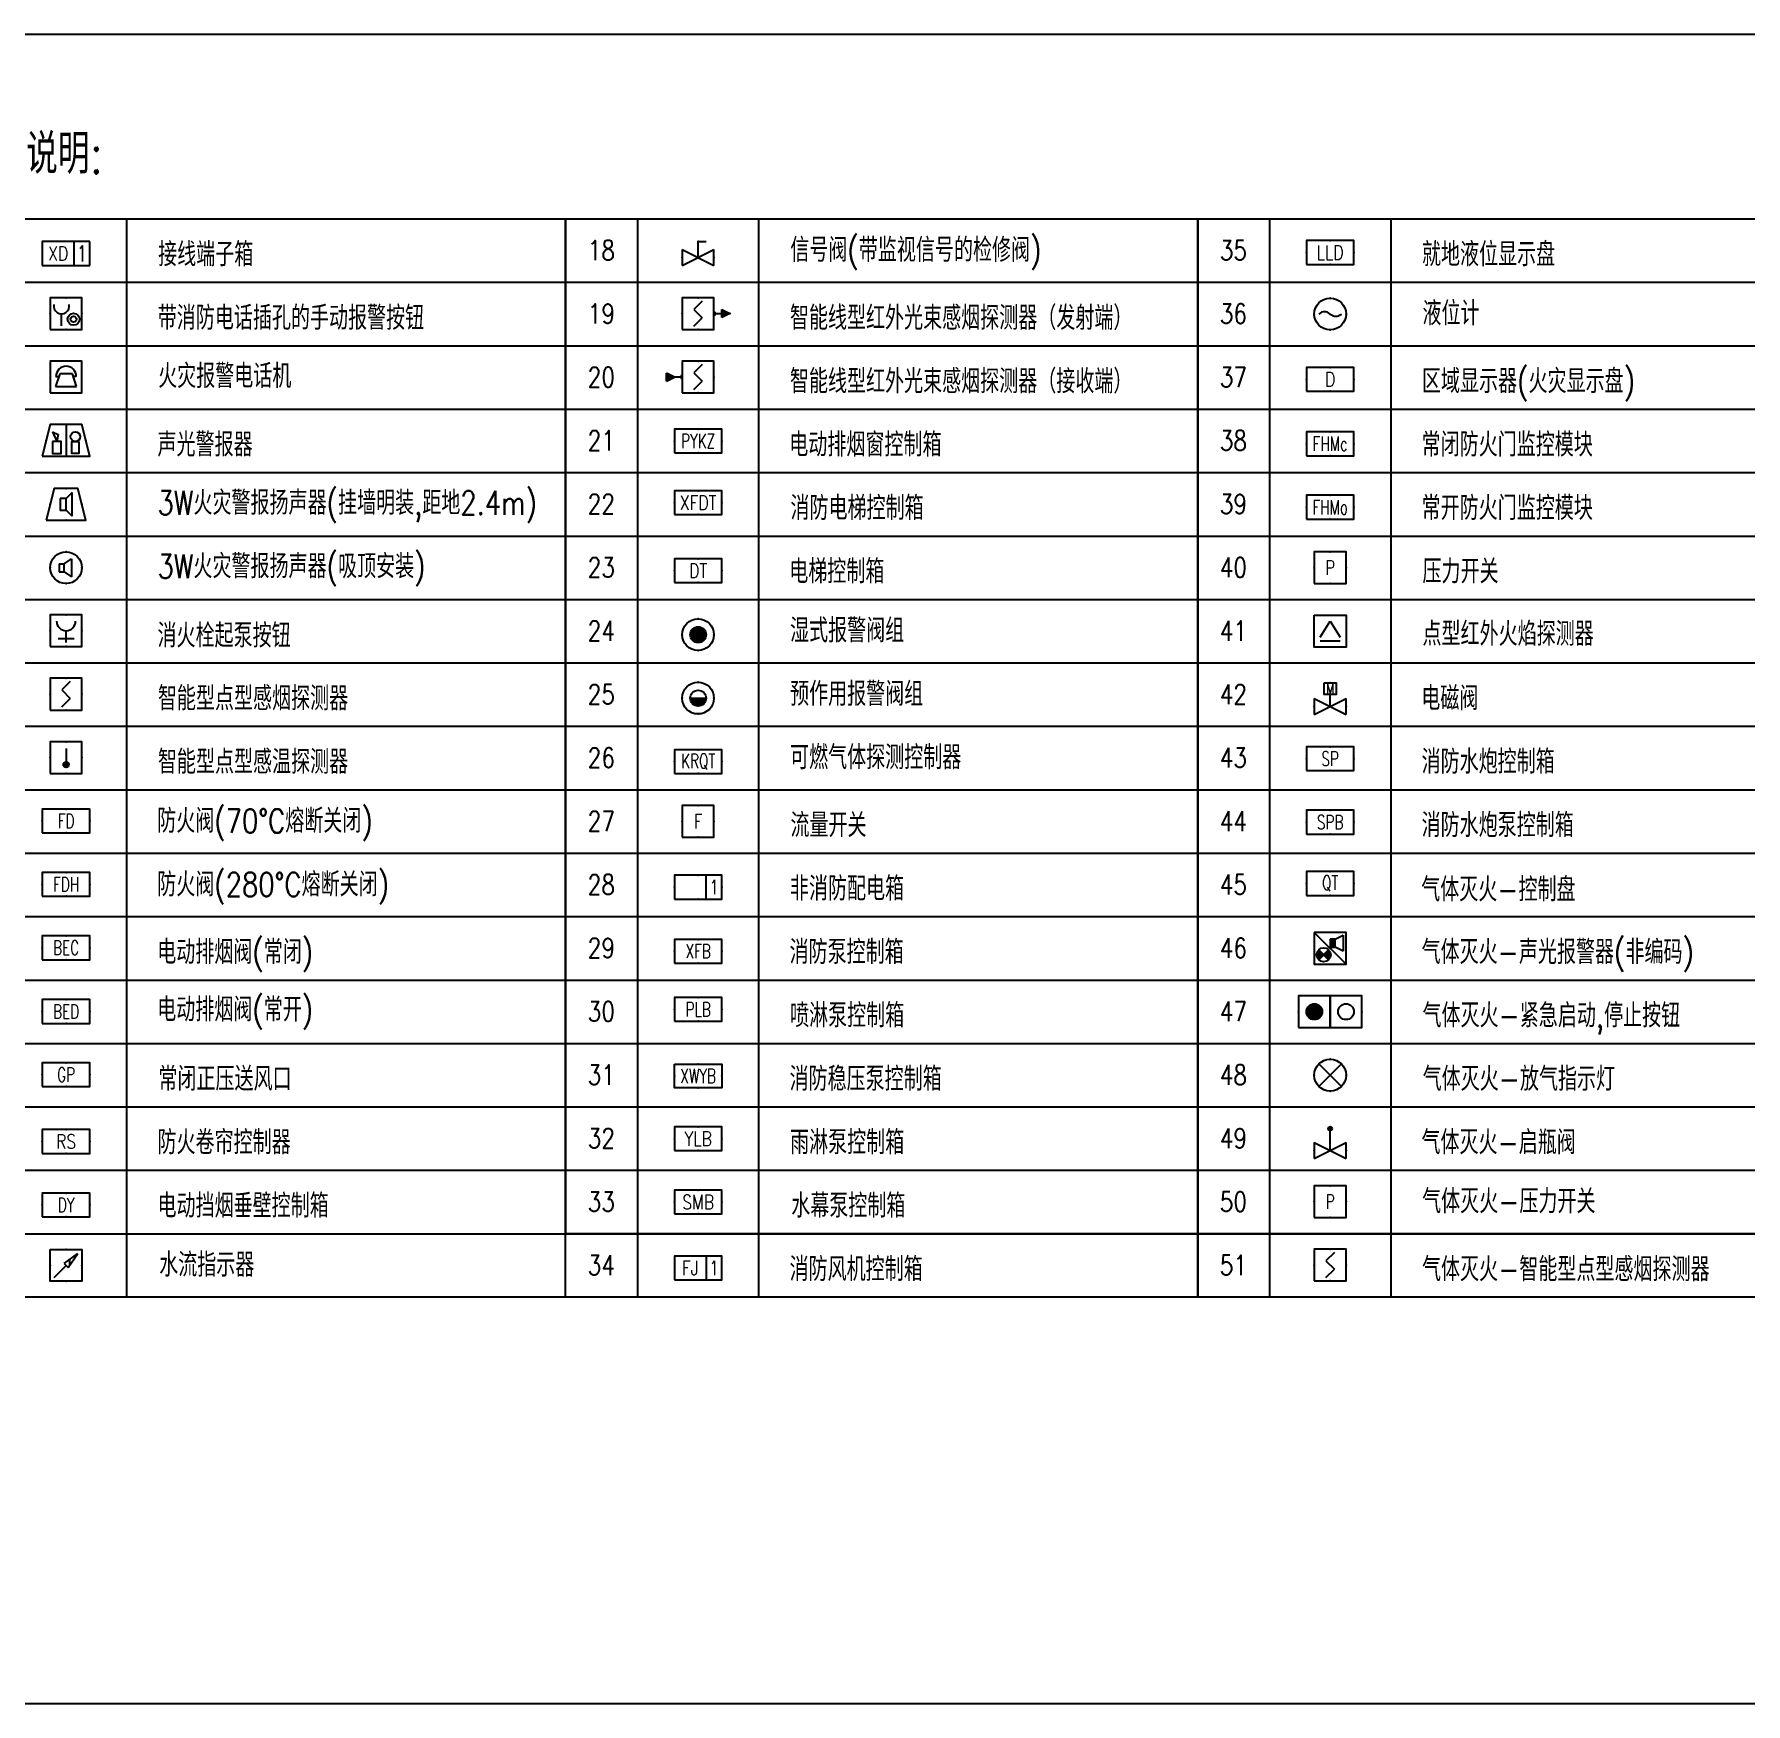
# Model space of a CAD drawing. Header units: millimetres. Extents: x -2817 to 60799, y 5022 to 43285.
# Drawn here: x 18412 to 39999, y 5022 to 26080 of the extents above; entities that cross this region are included whole.
import ezdxf
from ezdxf.enums import TextEntityAlignment as Align

# ---------------------------------------------------------------- set-up
doc = ezdxf.new("R2010")
doc.units = ezdxf.units.MM
doc.header["$LTSCALE"] = 1000
for name, color, linetype in [('E-EQUIP', 4, 'Continuous'), ('E-SYST', 7, 'Continuous'), ('FA-防火分区', 3, 'Continuous')]:
    doc.layers.add(name, color=color, linetype=linetype)
doc.styles.add('_TEL_DIM', font='arial.ttf', dxfattribs={"width": 0.8, "height": 3.5})
doc.styles.add('E-TEXT', font='romans.shx', dxfattribs={"width": 0.8, "bigfont": 'hztxt.shx'})

# ---------------------------------------------------------------- blocks, each defined once
blk = doc.blocks.new('FA-02-带消防电话插孔的手动报警按钮')
at = {"color": 6}
blk.add_line((-0.58, 0.47), (-0.58, 1.97), dxfattribs=at)
blk.add_lwpolyline([(-2, 0), (2, 0), (2, 4), (-2, 4)], close=True)
for radius in [0.748, 0.374]:
    blk.add_circle((0.94, 1.29), radius, dxfattribs=at)
blk.add_arc((-0.58, 2.94), 0.974, 166.735, 13.265, dxfattribs=at)
for p in [(0, 4), (-2, 2), (0, 0), (2, 2)]:
    blk.add_point(p)
blk = doc.blocks.new('FA-03-火灾报警电话机')
at = {"color": 6}
for p, q in [((-0.8, 2.4), (-1.32, 0.8)), ((0.8, 2.4), (-0.8, 2.4)), ((1.32, 0.8), (0.8, 2.4)), ((-1.32, 0.8), (1.32, 0.8)), ((-1.28, 2.08), (-0.904, 2.08)), ((1.28, 2.08), (0.904, 2.08))]:
    blk.add_line(p, q, dxfattribs=at)
blk.add_lwpolyline([(-2, 0), (2, 0), (2, 4), (-2, 4)], close=True)
blk.add_arc((0, 2.08), 1.28, 0, 180, dxfattribs=at)
at = {"layer": 'Defpoints'}
for p in [(0, 4), (-2, 2), (0, 0), (2, 2)]:
    blk.add_point(p, dxfattribs=at)
blk = doc.blocks.new('FA-04-声光警报器')
at = {"color": 6}
for p, q in [((-1.73, 3.08), (-0.99, 2.74)), ((-1.73, 3.08), (-1.17, 1.88)), ((-0.99, 2.74), (-1.17, 1.88)), ((0, 4), (0, 0))]:
    blk.add_line(p, q, dxfattribs=at)
blk.add_lwpolyline([(-3, 0), (3, 0), (2, 4), (-2, 4)], close=True)
for points in [[(-1.71, 1.88), (-1.71, 0.36), (-0.63, 0.36), (-0.63, 1.88)], [(1.61, 1.88), (1.61, 0.36), (0.73, 0.36), (0.73, 1.88)]]:
    blk.add_lwpolyline(points, close=True, dxfattribs=at)
blk.add_circle((1.17, 2.48), 0.6, dxfattribs=at)
for p in [(0, 4), (-2.5, 2), (0, 0), (2.5, 2)]:
    blk.add_point(p)
blk = doc.blocks.new('FA-07-消火栓起泵按钮')
at = {"color": 6}
for p, q in [((-1, 1.01), (1, 1.01)), ((0, 0.51), (0, 2.01))]:
    blk.add_line(p, q, dxfattribs=at)
blk.add_lwpolyline([(-2, 0), (2, 0), (2, 4), (-2, 4)], close=True)
blk.add_arc((0, 3.2), 1.2, 180, 0, dxfattribs=at)
for p in [(0, 4), (-2, 2), (0, 0), (2, 2)]:
    blk.add_point(p)
blk = doc.blocks.new('FA-06-3W火灾警报扬声器(吸顶安装)')
at = {"color": 6}
for p, q in [((-0.86, 0.49), (-0.26, 0.49)), ((-0.86, 0.49), (-0.86, -0.5)), ((-0.26, 0.49), (0.67, 1.14)), ((-0.26, -0.5), (-0.26, 0.49)), ((0.67, 1.14), (0.67, -1.13)), ((-0.86, -0.5), (-0.26, -0.5)), ((-0.26, -0.5), (0.67, -1.15))]:
    blk.add_line(p, q, dxfattribs=at)
blk.add_circle((0, 0), 2)
for p in [(-2, 0.01), (0, 2), (0, -2), (2, -0.01)]:
    blk.add_point(p)
at = {"color": 6, "style": '_TEL_DIM', "flags": 1}
for tag in ['A', 'REMARK']:
    blk.add_attdef(tag, text='', height=0.0000888, dxfattribs=at).set_placement((0, 0), align=Align.MIDDLE_CENTER)
blk = doc.blocks.new('FA-05-3W火灾警报扬声器(挂墙明装距地2.4m)')
at = {"color": 6}
for p, q in [((0.75, 3.5), (0, 2.75)), ((0.75, 0.5), (0.75, 3.5)), ((0.75, 0.5), (0, 1.25))]:
    blk.add_line(p, q, dxfattribs=at)
blk.add_lwpolyline([(-2.5, 0), (2.5, 0), (1.5, 4), (-1.5, 4)], close=True)
blk.add_lwpolyline([(-0.75, 2.75), (-0.75, 1.25), (0, 1.25), (0, 2.75)], close=True, dxfattribs=at)
for p in [(0, 4), (-2, 2), (0, 0), (2, 2)]:
    blk.add_point(p)
blk = doc.blocks.new('FA-08-智能型点型感烟探测器')
at = {"color": 6}
for p, q in [((0.53, 1.59), (-0.53, 0.53)), ((-0.53, 0.53), (0.53, -0.53)), ((-0.53, -1.59), (0.53, -0.53))]:
    blk.add_line(p, q, dxfattribs=at)
blk.add_lwpolyline([(-2, -2), (2, -2), (2, 2), (-2, 2)], close=True)
for p in [(-2, 0), (0, 2), (2, 0), (0, -2)]:
    blk.add_point(p)
blk = doc.blocks.new('FA-09-智能型点型感温探测器')
h = blk.add_hatch()
h.set_pattern_fill('ANSI31', color=6, style=0)
h.set_pattern_definition([(45, (-3814.5282, -2207.00641), (-0.0883883476, 0.0883883476), [])])
h.paths.add_polyline_path([(0.34, -0.89, 1), (-0.34, -0.89, 1)])
at = {"color": 6}
blk.add_line((0, 1.16), (0, -0.55), dxfattribs=at)
blk.add_lwpolyline([(-2, -2), (2, -2), (2, 2), (-2, 2)], close=True)
blk.add_circle((0, -0.89), 0.343, dxfattribs=at)
for p in [(0, 2), (-2, 0), (0, -2), (2, 0)]:
    blk.add_point(p)
blk = doc.blocks.new('FA-11-防火阀(280°C熔断关闭)')
blk.add_lwpolyline([(-3, -1.5), (3, -1.5), (3, 1.5), (-3, 1.5)], close=True)
for p in [(0, 1.5), (3, 0), (-3, 0), (0, -1.5)]:
    blk.add_point(p)
at = {"color": 6, "insert": (0, 0), "char_height": 1.8, "width": 6, "attachment_point": 5, "line_spacing_factor": 0.6, "style": 'E-TEXT'}
blk.add_mtext('{\\W0.7;FDH}', dxfattribs=at)
blk = doc.blocks.new('FA-12-电动排烟阀(常闭)')
blk.add_lwpolyline([(-3, -1.5), (3, -1.5), (3, 1.5), (-3, 1.5)], close=True)
for p in [(0, 1.5), (3, 0), (-3, 0), (0, -1.5)]:
    blk.add_point(p)
at = {"color": 6, "insert": (0, 0), "char_height": 1.8, "width": 6, "attachment_point": 5, "line_spacing_factor": 0.6, "style": 'E-TEXT'}
blk.add_mtext('{\\W0.7;BEC}', dxfattribs=at)
blk = doc.blocks.new('FA-13-电动排烟阀(常开)')
blk.add_lwpolyline([(-3, -1.5), (3, -1.5), (3, 1.5), (-3, 1.5)], close=True)
for p in [(0, 1.5), (-3, 0), (0, -1.5), (3, 0)]:
    blk.add_point(p)
at = {"color": 6, "insert": (0, 0), "char_height": 1.8, "width": 6, "attachment_point": 5, "style": 'E-TEXT'}
blk.add_mtext('\\W0.7000;BED', dxfattribs=at)
blk = doc.blocks.new('FA-14-常闭正压送风口')
blk.add_lwpolyline([(-3, -1.5), (3, -1.5), (3, 1.5), (-3, 1.5)], close=True)
for p in [(-3, 0), (0, 1.5), (3, 0), (0, -1.5)]:
    blk.add_point(p)
at = {"color": 6, "insert": (0, 0), "char_height": 1.8, "width": 6, "attachment_point": 5, "line_spacing_factor": 0.6, "style": 'E-TEXT'}
blk.add_mtext('{\\W0.7;GP}', dxfattribs=at)
blk = doc.blocks.new('FA-15-防火卷帘控制箱')
blk.add_lwpolyline([(-3, 0), (3, 0), (3, 3), (-3, 3)], close=True)
for p in [(0, 3), (-3, 1.5), (0, 0), (3, 1.5)]:
    blk.add_point(p)
at = {"color": 6, "insert": (0, 1.5), "char_height": 1.8, "width": 6, "attachment_point": 5, "line_spacing_factor": 0.6, "style": 'E-TEXT'}
blk.add_mtext('RS', dxfattribs=at)
blk = doc.blocks.new('FA-17-水流指示器')
h = blk.add_hatch()
h.set_pattern_fill('ANGLE', color=6)
h.set_pattern_definition([(0, (0, 0), (0, 6.985), [5.08, -1.905]), (90, (0, 0), (-6.985, 4e-16), [5.08, -1.905])])
h.paths.add_polyline_path([(1.5, 1.5), (-0.26, 0.26), (0.26, -0.26)])
at = {"color": 6}
for p, q in [((-0.26, 0.26), (1.5, 1.5)), ((-0.26, 0.26), (0.26, -0.26)), ((0.26, -0.26), (1.5, 1.5)), ((-1.5, -1.5), (0, 0))]:
    blk.add_line(p, q, dxfattribs=at)
blk.add_lwpolyline([(-2, 2), (2, 2), (2, -2), (-2, -2)], close=True)
for p in [(-2, 0), (0, 2), (2, 0), (0, -2)]:
    blk.add_point(p)
blk = doc.blocks.new('FA-18-信号阀')
for p, q in [((-2, -1), (2, 1)), ((-2, 1), (2, -1)), ((-2, 1), (-2, -1)), ((0, 0), (0, 2)), ((0, 2), (1, 2)), ((2, -1), (2, 1))]:
    blk.add_line(p, q)
for p in [(0, 2), (-2, 0), (2, 0)]:
    blk.add_point(p)
blk = doc.blocks.new('FA-21-电动排烟窗控制箱')
blk.add_lwpolyline([(-3, 0), (3, 0), (3, 3), (-3, 3)], close=True)
for p in [(0, 3), (-3, 1.5), (0, 0), (3, 1.5)]:
    blk.add_point(p)
at = {"color": 6, "insert": (0, 1.5), "char_height": 1.8, "width": 6, "attachment_point": 5, "style": 'E-TEXT'}
blk.add_mtext('\\W0.7000;PYKZ', dxfattribs=at)
blk = doc.blocks.new('FA-22-消防电梯控制箱')
blk.add_lwpolyline([(-3, 0), (3, 0), (3, 3), (-3, 3)], close=True)
for p in [(0, 3), (-3, 1.5), (3, 1.5), (0, 0)]:
    blk.add_point(p)
at = {"color": 6, "insert": (0, 1.5), "char_height": 1.8, "width": 6, "attachment_point": 5, "line_spacing_factor": 0.6, "style": 'E-TEXT'}
blk.add_mtext('XFDT', dxfattribs=at)
blk = doc.blocks.new('FA-23-电梯控制箱')
blk.add_lwpolyline([(-3, 0), (3, 0), (3, 3), (-3, 3)], close=True)
for p in [(0, 3), (-3, 1.5), (0, 0), (3, 1.5)]:
    blk.add_point(p)
at = {"color": 6, "insert": (0, 1.5), "char_height": 1.8, "width": 6, "attachment_point": 5, "line_spacing_factor": 0.6, "style": 'E-TEXT'}
blk.add_mtext('DT', dxfattribs=at)
blk = doc.blocks.new('FA-26-可燃气体探测控制器')
blk.add_lwpolyline([(-3, 0), (3, 0), (3, 3), (-3, 3)], close=True)
for p in [(0, 3), (-3, 1.5), (3, 1.5), (0, 0)]:
    blk.add_point(p)
at = {"color": 6, "insert": (0, 1.5), "char_height": 1.8, "width": 6, "attachment_point": 5, "line_spacing_factor": 0.6, "style": 'E-TEXT'}
blk.add_mtext('{\\W0.7;KRQT}', dxfattribs=at)
blk = doc.blocks.new('FA-27-流量开关')
blk.add_lwpolyline([(-2, 0), (2, 0), (2, 4), (-2, 4)], close=True)
for p in [(0, 4), (-2, 2), (0, 0), (2, 2)]:
    blk.add_point(p)
at = {"color": 6, "insert": (0, 2), "char_height": 1.8, "width": 4, "attachment_point": 5, "style": 'E-TEXT'}
blk.add_mtext('{\\W0.75;F}', dxfattribs=at)
blk = doc.blocks.new('FA-37-区域显示器')
blk.add_lwpolyline([(-3, 0), (3, 0), (3, 3), (-3, 3)], close=True)
for p in [(0, 3), (-3, 1.5), (0, 0), (3, 1.5)]:
    blk.add_point(p)
at = {"color": 6, "insert": (0, 1.5), "char_height": 1.8, "width": 6, "attachment_point": 5, "line_spacing_factor": 0.6, "style": 'E-TEXT'}
blk.add_mtext('D', dxfattribs=at)
blk = doc.blocks.new('FA-35-就地液位显示盘')
blk.add_lwpolyline([(-3, 0), (3, 0), (3, 3), (-3, 3)], close=True)
for p in [(0, 3), (-3, 1.5), (3, 1.5), (0, 0)]:
    blk.add_point(p)
at = {"color": 6, "insert": (0, 1.5), "char_height": 1.8, "width": 6, "attachment_point": 5, "line_spacing_factor": 0.6, "style": 'E-TEXT'}
blk.add_mtext('LLD', dxfattribs=at)
blk = doc.blocks.new('FA-36-液位计')
blk.add_circle((0, 0), 2)
at = {"color": 6}
for centre, start, end in [((-0.71, -0.71), 45, 135), ((0.71, 0.71), 225, 315)]:
    blk.add_arc(centre, 1, start, end, dxfattribs=at)
for p in [(0, 2), (-2, 0), (0, -2), (2, 0)]:
    blk.add_point(p)
blk = doc.blocks.new('FA-29-消防泵控制箱')
blk.add_lwpolyline([(-3, 0), (3, 0), (3, 3), (-3, 3)], close=True)
for p in [(0, 3), (-3, 1.5), (0, 0), (3, 1.5)]:
    blk.add_point(p)
at = {"color": 6, "insert": (0, 1.51), "char_height": 1.8, "width": 6, "attachment_point": 5, "style": 'E-TEXT'}
blk.add_mtext('{\\W0.7;XFB}', dxfattribs=at)
blk = doc.blocks.new('FA-30-喷淋泵控制箱')
blk.add_lwpolyline([(-3, 0), (3, 0), (3, 3), (-3, 3)], close=True)
for p in [(0, 3), (-3, 1.5), (0, 0), (3, 1.5)]:
    blk.add_point(p)
at = {"color": 6, "insert": (0, 1.5), "char_height": 1.8, "width": 6, "attachment_point": 5, "style": 'E-TEXT'}
blk.add_mtext('\\W0.7000;PLB', dxfattribs=at)
blk = doc.blocks.new('FA-31-消防稳压泵控制箱')
blk.add_lwpolyline([(-3, 3), (3, 3), (3, 0), (-3, 0)], close=True)
for p in [(0, 3), (-3, 1.5), (0, 0), (3, 1.5)]:
    blk.add_point(p)
at = {"color": 6, "insert": (0, 1.5), "char_height": 1.8, "width": 6, "attachment_point": 5, "style": 'E-TEXT'}
blk.add_mtext('\\W0.7000;XWYB', dxfattribs=at)
blk = doc.blocks.new('FA-19-智能线型红外光束感烟探测器（发射端）')
blk.add_hatch(color=256).paths.add_polyline_path([(3, 2.5), (4, 2), (3, 1.5)])
at = {"color": 6}
for p, q in [((0.53, 3.59), (-0.53, 2.53)), ((-0.53, 2.53), (0.53, 1.47)), ((-0.53, 0.41), (0.53, 1.47))]:
    blk.add_line(p, q, dxfattribs=at)
for p, q in [((3, 1.5), (3, 2.5)), ((3, 2.5), (4, 2)), ((2.2, 2), (3, 2)), ((4, 2), (3, 1.5))]:
    blk.add_line(p, q)
blk.add_lwpolyline([(-2, 0), (2, 0), (2, 4), (-2, 4)], close=True)
blk.add_arc((2, 2), 0.2, 270, 90)
for p in [(0, 4), (-2, 2), (0, 0), (4, 2)]:
    blk.add_point(p)
blk = doc.blocks.new('FA-20-智能线型红外光束感烟探测器（接收端）')
blk.add_hatch(color=256).paths.add_polyline_path([(-4, 1.5), (-3, 2), (-4, 2.5)])
for p, q in [((-4, 1.5), (-4, 2.5)), ((-3, 2), (-4, 2.5)), ((-4, 1.5), (-3, 2)), ((-2.2, 2), (-3, 2))]:
    blk.add_line(p, q)
at = {"color": 6}
for p, q in [((0.53, 3.59), (-0.53, 2.53)), ((-0.53, 2.53), (0.53, 1.47)), ((-0.53, 0.41), (0.53, 1.47))]:
    blk.add_line(p, q, dxfattribs=at)
blk.add_lwpolyline([(-2, 0), (2, 0), (2, 4), (-2, 4)], close=True)
blk.add_arc((-2, 2), 0.2, 90, 270)
for p in [(0, 4), (0, 4), (-4, 2), (-2, 2), (0, 0), (0, 0), (2, 2), (2, 2)]:
    blk.add_point(p)
blk = doc.blocks.new('FA-气体灭火-控制盘')
blk.add_lwpolyline([(-3, 0), (3, 0), (3, 3), (-3, 3)], close=True)
for p in [(0, 3), (-3, 1.5), (0, 0), (3, 1.5)]:
    blk.add_point(p)
at = {"color": 2, "insert": (0, 1.5), "char_height": 1.8, "width": 6, "attachment_point": 5, "style": 'E-TEXT'}
blk.add_mtext('{\\W0.7;QT}', dxfattribs=at)
blk = doc.blocks.new('FA-气体灭火-声光报警器(非编码)')
h = blk.add_hatch()
h.set_pattern_fill('ANSI31', color=2, angle=45, style=0)
h.set_pattern_definition([(90, (-403.73682, -134.35179), (-0.1, 9e-18), [])])
h.paths.add_polyline_path([(0.01, 2.15), (0.63, 2.15), (0.63, 3.15), (0.01, 3.15)])
h = blk.add_hatch()
h.set_pattern_fill('ANSI31', color=2, scale=0.8, style=0)
h.set_pattern_definition([(45, (-1865.3681, -168.33779), (-0.0565685425, 0.0565685425), [])])
h.paths.add_polyline_path([(-0.82, 1.18), (-0.19, 0.56, 0.198912), (0.07, 1.18, 0.198912), (-0.19, 1.81)])
h.paths.add_polyline_path([(-1.7, 1.18, 0.198912), (-1.44, 0.56), (-0.82, 1.18), (-1.44, 1.81, 0.198912)])
at = {"color": 2}
for p, q in [((-2, 4), (2, 0)), ((0.01, 3.15), (0.01, 2.15)), ((0.63, 3.15), (0.01, 3.15)), ((0.63, 3.15), (1.63, 3.65)), ((0.63, 2.15), (0.63, 3.15)), ((1.63, 3.65), (1.63, 1.65)), ((-0.19, 1.81), (-1.44, 0.56)), ((-0.19, 0.56), (-1.44, 1.81)), ((0.01, 2.15), (0.63, 2.15)), ((1.63, 1.65), (0.63, 2.15))]:
    blk.add_line(p, q, dxfattribs=at)
blk.add_lwpolyline([(-2, 4), (-2, 0), (2, 0), (2, 4)], close=True)
blk.add_circle((-0.82, 1.18), 0.889, dxfattribs=at)
blk = doc.blocks.new('FA-气体灭火-紧急启动停止按钮')
h = blk.add_hatch(color=2)
edge = h.paths.add_edge_path()
edge.add_arc((-2, 2), 1, 0, 360)
for points in [[(-4, 0), (0, 0), (0, 4), (-4, 4)], [(0, 0), (4, 0), (4, 4), (0, 4)]]:
    blk.add_lwpolyline(points, close=True)
at = {"color": 2}
for centre in [(-2, 2), (2, 2)]:
    blk.add_circle(centre, 1, dxfattribs=at)
for p in [(0, 4), (-4, 2), (0, 0), (4, 2)]:
    blk.add_point(p)
blk = doc.blocks.new('FA-气体灭火-放气指示灯')
at = {"color": 2}
for p, q in [((1.41, -1.41), (-1.41, 1.41)), ((-1.41, -1.41), (1.41, 1.41))]:
    blk.add_line(p, q, dxfattribs=at)
blk.add_circle((0, 0), 2)
for p in [(-2, 0), (0, 2), (2, 0), (0, -2)]:
    blk.add_point(p)
blk = doc.blocks.new('FA-气体灭火-启瓶阀')
blk.add_hatch(color=256).paths.add_polyline_path([(-0.25, 2.75, 1), (0.25, 2.75, 1)])
for p, q in [((0, 0), (0, 2.75)), ((-2, -1), (2, 1)), ((-2, 1), (2, -1)), ((-2, 1), (-2, -1)), ((2, -1), (2, 1))]:
    blk.add_line(p, q)
blk.add_circle((0, 2.75), 0.25)
for p in [(0, 3), (-2, 0), (2, 0)]:
    blk.add_point(p)
blk = doc.blocks.new('FA-32-雨淋泵控制箱')
blk.add_lwpolyline([(-3, 0), (3, 0), (3, 3), (-3, 3)], close=True)
for p in [(0, 3), (-3, 1.5), (3, 1.5), (0, 0)]:
    blk.add_point(p)
at = {"color": 6, "insert": (0, 1.5), "char_height": 1.8, "width": 6, "attachment_point": 5, "line_spacing_factor": 0.6, "style": 'E-TEXT'}
blk.add_mtext('YLB', dxfattribs=at)
blk = doc.blocks.new('FA-33-水幕泵控制箱')
blk.add_lwpolyline([(-3, 0), (3, 0), (3, 3), (-3, 3)], close=True)
for p in [(0, 3), (-3, 1.5), (3, 1.5), (0, 0)]:
    blk.add_point(p)
at = {"color": 6, "insert": (0, 1.5), "char_height": 1.8, "width": 6, "attachment_point": 5, "line_spacing_factor": 0.6, "style": 'E-TEXT'}
blk.add_mtext('SMB', dxfattribs=at)
blk = doc.blocks.new('FA-气体灭火-压力开关')
blk.add_lwpolyline([(-2, 0), (2, 0), (2, 4), (-2, 4)], close=True)
for p in [(0, 4), (-2, 2), (0, 0), (2, 2)]:
    blk.add_point(p)
at = {"color": 2, "insert": (0, 2), "char_height": 1.8, "width": 4, "attachment_point": 5, "style": 'E-TEXT'}
blk.add_mtext('\\W0.7000;P', dxfattribs=at)
blk = doc.blocks.new('FA-气体灭火-智能型点型感烟探测器')
at = {"color": 2}
for p, q in [((0.53, 1.59), (-0.53, 0.53)), ((-0.53, 0.53), (0.53, -0.53)), ((-0.53, -1.59), (0.53, -0.53))]:
    blk.add_line(p, q, dxfattribs=at)
blk.add_lwpolyline([(-2, -2), (2, -2), (2, 2), (-2, 2)], close=True)
for p in [(-2, 0), (0, 2), (2, 0), (0, -2)]:
    blk.add_point(p)
blk = doc.blocks.new('FA-42-电磁阀')
for p, q in [((-2, -1), (2, 1)), ((-2, 1), (2, -1)), ((-2, 1), (-2, -1)), ((0, 0), (0, 1.5)), ((2, -1), (2, 1))]:
    blk.add_line(p, q)
blk.add_lwpolyline([(-0.75, 3), (0.75, 3), (0.75, 1.5), (-0.75, 1.5)], close=True)
for p in [(0, 3), (-2, 0), (2, 0)]:
    blk.add_point(p)
at = {"color": 6, "style": 'E-TEXT', "width": 0.8}
blk.add_text('M', height=1.2, dxfattribs=at).set_placement((0, 2.25), align=Align.MIDDLE_CENTER)
blk = doc.blocks.new('FA-16-电动挡烟垂壁控制箱')
blk.add_lwpolyline([(-3, 0), (3, 0), (3, 3), (-3, 3)], close=True)
for p in [(0, 3), (-3, 1.5), (0, 0), (3, 1.5)]:
    blk.add_point(p)
at = {"color": 6, "insert": (0, 1.5), "char_height": 1.8, "width": 6, "attachment_point": 5, "line_spacing_factor": 0.6, "style": 'E-TEXT'}
blk.add_mtext('{\\W0.7;DY}', dxfattribs=at)
blk = doc.blocks.new('FA-10-防火阀(70°C熔断关闭)')
blk.add_lwpolyline([(-3, -1.5), (3, -1.5), (3, 1.5), (-3, 1.5)], close=True)
for p in [(0, 1.5), (3, 0), (-3, 0), (0, -1.5)]:
    blk.add_point(p)
at = {"color": 6, "insert": (0, 0), "char_height": 1.8, "width": 6, "attachment_point": 5, "line_spacing_factor": 0.6, "style": 'E-TEXT'}
blk.add_mtext('{\\W0.7;FD}', dxfattribs=at)
blk = doc.blocks.new('FA-24-湿式报警阀组')
h = blk.add_hatch(color=6)
h.dxf.hatch_style = 1
h.paths.add_polyline_path([(1, 0, 1), (-1, 0, 1)])
blk.add_circle((0, 0), 2)
at = {"color": 6}
blk.add_circle((0, 0), 1, dxfattribs=at)
for p in [(-2, 0), (0, 2), (2, 0), (0, -2)]:
    blk.add_point(p)
blk = doc.blocks.new('FA-25-预作用报警阀组')
h = blk.add_hatch(color=6)
h.dxf.hatch_style = 1
h.paths.add_polyline_path([(-1, 0, 1), (1, 0)])
at = {"color": 6}
blk.add_line((-1, 0), (1, 0), dxfattribs=at)
blk.add_circle((0, 0), 2)
blk.add_circle((0, 0), 1, dxfattribs=at)
for p in [(-2, 0), (0, 2), (2, 0), (0, -2)]:
    blk.add_point(p)
blk = doc.blocks.new('FA-38-常闭防火门监控模块')
blk.add_lwpolyline([(-3, 0), (3, 0), (3, 3), (-3, 3)], close=True)
for p in [(0, 3), (-3, 1.5), (0, 0), (3, 1.5)]:
    blk.add_point(p)
at = {"color": 6, "insert": (0, 1.5), "char_height": 1.8, "width": 6, "attachment_point": 5, "line_spacing_factor": 0.6, "style": 'E-TEXT'}
blk.add_mtext('{\\W0.7;FHMc}', dxfattribs=at)
blk = doc.blocks.new('FA-消防水炮泵控制箱')
blk.add_lwpolyline([(-3, 0), (3, 0), (3, 3), (-3, 3)], close=True)
for p in [(0, 3), (-3, 1.5), (0, 0), (3, 1.5)]:
    blk.add_point(p)
at = {"color": 6, "insert": (0, 1.5), "char_height": 1.8, "width": 6, "attachment_point": 5, "style": 'E-TEXT'}
blk.add_mtext('{\\W0.7;SPB}', dxfattribs=at)
blk = doc.blocks.new('FA-40-压力开关')
blk.add_lwpolyline([(-2, 0), (2, 0), (2, 4), (-2, 4)], close=True)
for p in [(0, 4), (-2, 2), (0, 0), (2, 2)]:
    blk.add_point(p)
at = {"color": 6, "insert": (0, 2), "char_height": 1.8, "width": 4, "attachment_point": 5, "style": 'E-TEXT'}
blk.add_mtext('{\\W0.75;P}', dxfattribs=at)
blk = doc.blocks.new('FA-消防水炮控制箱')
blk.add_lwpolyline([(-3, 0), (3, 0), (3, 3), (-3, 3)], close=True)
for p in [(0, 3), (-3, 1.5), (0, 0), (3, 1.5)]:
    blk.add_point(p)
at = {"color": 6, "insert": (0, 1.5), "char_height": 1.8, "width": 6, "attachment_point": 5, "style": 'E-TEXT'}
blk.add_mtext('{\\W0.7;SP}', dxfattribs=at)
blk = doc.blocks.new('FA-41-火焰探测器')
at = {"color": 6}
for p, q in [((-1.25, 1.25), (0, 3.25)), ((0, 3.25), (1.25, 1.25)), ((1.25, 0.75), (-1.25, 0.75))]:
    blk.add_line(p, q, dxfattribs=at)
blk.add_lwpolyline([(-2, 4), (2, 4), (2, 0), (-2, 0)], close=True)
at = {"layer": 'Defpoints'}
for p in [(0, 4), (-2, 2), (0, 0), (2, 2)]:
    blk.add_point(p, dxfattribs=at)
blk = doc.blocks.new('FA-39-常开防火门监控模块')
blk.add_lwpolyline([(-3, 0), (3, 0), (3, 3), (-3, 3)], close=True)
for p in [(0, 3), (-3, 1.5), (0, 0), (3, 1.5)]:
    blk.add_point(p)
at = {"color": 6, "insert": (0, 1.5), "char_height": 1.8, "width": 6, "attachment_point": 5, "line_spacing_factor": 0.6, "style": 'E-TEXT'}
blk.add_mtext('{\\W0.7;FHMo}', dxfattribs=at)
blk = doc.blocks.new('FA-01-接线端子箱')
for p, q in [((3, 3), (1, 3)), ((3, 0), (3, 3)), ((1, 0), (3, 0))]:
    blk.add_line(p, q)
blk.add_lwpolyline([(-3, 0), (1, 0), (1, 3), (-3, 3)], close=True)
at = {"color": 6, "insert": (-1, 1.5), "char_height": 1.8, "width": 2.412, "attachment_point": 5, "style": 'E-TEXT'}
blk.add_mtext('\\W0.8000;XD', dxfattribs=at)
at = {"color": 6, "style": 'E-TEXT', "width": 0.8}
blk.add_attdef('N', text='', height=1.8, dxfattribs=at).set_placement((2, 1.5), align=Align.MIDDLE_CENTER)
blk = doc.blocks.new('FA-34-消防风机控制箱')
blk.add_line((1, 3), (1, 0))
blk.add_lwpolyline([(-3, 0), (3, 0), (3, 3), (-3, 3)], close=True)
at = {"color": 6, "insert": (-1, 1.5), "char_height": 1.8, "width": 4, "attachment_point": 5, "style": 'E-TEXT'}
blk.add_mtext('FJ', dxfattribs=at)
at = {"color": 6, "style": 'E-TEXT', "width": 0.8}
blk.add_attdef('N', text='', height=1.8, dxfattribs=at).set_placement((2, 1.5), align=Align.MIDDLE_CENTER)
blk = doc.blocks.new('FA-28-非消防配电箱')
blk.add_line((1, 0), (1, 3))
blk.add_lwpolyline([(-3, 0), (3, 0), (3, 3), (-3, 3)], close=True)
for p in [(0, 3), (-3, 1.5), (0, 0), (3, 1.5)]:
    blk.add_point(p)
at = {"color": 6, "style": 'E-TEXT', "width": 0.8}
blk.add_attdef('N', text='', height=1.8, dxfattribs=at).set_placement((2, 1.5), align=Align.MIDDLE_CENTER)

msp = doc.modelspace()

# ---------------------------------------------------------------- linework, layer by layer
at = {"layer": 'E-SYST'}
for p, q in [((17142.9, 23750.6), (25114.5, 23750.6)), ((19576.7, 23750.6), (19576.7, 10150.6)), ((25114.5, 23750.6), (25114.5, 10950.6)), ((25114.5, 23750.6), (33086.1, 23750.6)), ((25114.5, 10150.6), (25114.5, 23750.6)), ((26022, 23750.6), (26022, 10150.6)), ((27548.4, 23750.6), (27548.4, 10150.6)), ((33086.1, 23750.6), (33086.1, 10150.6)), ((33086.1, 23750.6), (58043.5, 23750.6)), ((33086.1, 10150.6), (33086.1, 23750.6)), ((33993.7, 23750.6), (33993.7, 10150.6)), ((35520, 23750.6), (35520, 10150.6)), ((17142.9, 22950.6), (25114.5, 22950.6)), ((25114.5, 22950.6), (33086.1, 22950.6)), ((33086.1, 22950.6), (58043.5, 22950.6)), ((17142.9, 22150.6), (25114.5, 22150.6)), ((25114.5, 22150.6), (33086.1, 22150.6)), ((33086.1, 22150.6), (58043.5, 22150.6)), ((17142.9, 21350.6), (25114.5, 21350.6)), ((25114.5, 21350.6), (33086.1, 21350.6)), ((33086.1, 21350.6), (58043.5, 21350.6)), ((17142.9, 20550.6), (25114.5, 20550.6)), ((25114.5, 20550.6), (33086.1, 20550.6)), ((33086.1, 20550.6), (58043.5, 20550.6)), ((17142.9, 19750.6), (25114.5, 19750.6)), ((25114.5, 19750.6), (33086.1, 19750.6)), ((33086.1, 19750.6), (58043.5, 19750.6)), ((17142.9, 18950.6), (25114.5, 18950.6)), ((25114.5, 18950.6), (33086.1, 18950.6)), ((33086.1, 18950.6), (58043.5, 18950.6)), ((17142.9, 18150.6), (25114.5, 18150.6)), ((25114.5, 18150.6), (33086.1, 18150.6)), ((33086.1, 18150.6), (58043.5, 18150.6)), ((17142.9, 17350.6), (25114.5, 17350.6)), ((25114.5, 17350.6), (33086.1, 17350.6)), ((33086.1, 17350.6), (58043.5, 17350.6)), ((17142.9, 16550.6), (25114.5, 16550.6)), ((25114.5, 16550.6), (33086.1, 16550.6)), ((33086.1, 16550.6), (58043.5, 16550.6)), ((17142.9, 15750.6), (25114.5, 15750.6)), ((25114.5, 15750.6), (33086.1, 15750.6)), ((33086.1, 15750.6), (58043.5, 15750.6)), ((17142.9, 14950.6), (25114.5, 14950.6)), ((25114.5, 14950.6), (33086.1, 14950.6)), ((33086.1, 14950.6), (58043.5, 14950.6)), ((17142.9, 14150.6), (25114.5, 14150.6)), ((25114.5, 14150.6), (33086.1, 14150.6)), ((33086.1, 14150.6), (58043.5, 14150.6)), ((17142.9, 13350.6), (25114.5, 13350.6)), ((25114.5, 13350.6), (33086.1, 13350.6)), ((33086.1, 13350.6), (58043.5, 13350.6)), ((17142.9, 12550.6), (25114.5, 12550.6)), ((25114.5, 12550.6), (33086.1, 12550.6)), ((33086.1, 12550.6), (58043.5, 12550.6)), ((17142.9, 11750.6), (25114.5, 11750.6)), ((25114.5, 11750.6), (33086.1, 11750.6)), ((33086.1, 11750.6), (58043.5, 11750.6)), ((17142.9, 10950.6), (25114.5, 10950.6)), ((25114.5, 10950.6), (33086.1, 10950.6)), ((33086.1, 10950.6), (25114.5, 10950.6)), ((33086.1, 10950.6), (58043.5, 10950.6)), ((58043.5, 10950.6), (33086.1, 10950.6)), ((25114.5, 10150.6), (17142.9, 10150.6)), ((33086.1, 10150.6), (25114.5, 10150.6)), ((58043.5, 10150.6), (33086.1, 10150.6))]:
    msp.add_line(p, q, dxfattribs=at)
at = {"layer": 'FA-防火分区'}
msp.add_lwpolyline([(6863.2, 26079.6), (60799.1, 26079.6), (60799.1, 5022.1), (6556.3, 5022.1)], close=True, dxfattribs=at)

# ---------------------------------------------------------------- block references
at = {"layer": 'E-EQUIP'}
ref = msp.add_blockref('FA-01-接线端子箱', (18813.6, 23163.8), dxfattribs=dict(at, xscale=100, yscale=100, zscale=100))
ref.add_attrib('N', '1', dxfattribs={"layer": '0', "color": 6, "height": 200, "style": 'E-TEXT', "width": 0.8}).set_placement((19013.6, 23313.8), align=Align.MIDDLE_CENTER)
at = {"layer": 'E-EQUIP', "xscale": 100, "yscale": 100, "zscale": 100}
for name, p in [('FA-18-信号阀', (26785.2, 23264.6)), ('FA-35-就地液位显示盘', (34756.8, 23176.1)), ('FA-02-带消防电话插孔的手动报警按钮', (18813.6, 22355.9)), ('FA-19-智能线型红外光束感烟探测器（发射端）', (26785.2, 22355.9)), ('FA-36-液位计', (34756.8, 22550.6, 0)), ('FA-03-火灾报警电话机', (18813.6, 21555.9)), ('FA-20-智能线型红外光束感烟探测器（接收端）', (26785.2, 21555.9)), ('FA-37-区域显示器', (34756.8, 21576.1)), ('FA-04-声光警报器', (18813.6, 20755.9)), ('FA-21-电动排烟窗控制箱', (26785.2, 20798.9)), ('FA-38-常闭防火门监控模块', (34756.8, 20763.9)), ('FA-05-3W火灾警报扬声器(挂墙明装距地2.4m)', (18813.6, 19950.6)), ('FA-22-消防电梯控制箱', (26785.2, 20020.9)), ('FA-39-常开防火门监控模块', (34756.8, 19963.9)), ('FA-06-3W火灾警报扬声器(吸顶安装)', (18813.6, 19350.6)), ('FA-23-电梯控制箱', (26785.2, 19163.9)), ('FA-40-压力开关', (34756.8, 19150.6)), ('FA-07-消火栓起泵按钮', (18813.6, 18355.9)), ('FA-24-湿式报警阀组', (26785.2, 18505.9)), ('FA-41-火焰探测器', (34756.7, 18350.7)), ('FA-08-智能型点型感烟探测器', (18813.6, 17755.9)), ('FA-25-预作用报警阀组', (26785.2, 17705.9)), ('FA-42-电磁阀', (34756.8, 17600.6)), ('FA-09-智能型点型感温探测器', (18813.6, 16955.9)), ('FA-26-可燃气体探测控制器', (26785.2, 16755.9)), ('FA-消防水炮控制箱', (34756.8, 16791.3)), ('FA-10-防火阀(70°C熔断关闭)', (18813.6, 16157.2)), ('FA-27-流量开关', (26785.2, 15950.6)), ('FA-消防水炮泵控制箱', (34756.8, 15991.3)), ('FA-11-防火阀(280°C熔断关闭)', (18813.6, 15357.2)), ('FA-气体灭火-控制盘', (34756.8, 15218.4)), ('FA-12-电动排烟阀(常闭)', (18813.6, 14557.2)), ('FA-气体灭火-声光报警器(非编码)', (34756.8, 14350.6)), ('FA-29-消防泵控制箱', (26785.2, 14363.3)), ('FA-13-电动排烟阀(常开)', (18813.6, 13753.5)), ('FA-30-喷淋泵控制箱', (26785.2, 13629.8)), ('FA-气体灭火-紧急启动停止按钮', (34756.8, 13550.6)), ('FA-14-常闭正压送风口', (18813.6, 12957.2)), ('FA-31-消防稳压泵控制箱', (26785.2, 12791.3)), ('FA-气体灭火-放气指示灯', (34756.8, 12950.6)), ('FA-15-防火卷帘控制箱', (18813.6, 11963.9)), ('FA-32-雨淋泵控制箱', (26785.2, 11999.5)), ('FA-气体灭火-启瓶阀', (34756.8, 12000.6)), ('FA-16-电动挡烟垂壁控制箱', (18813.6, 11163.9)), ('FA-33-水幕泵控制箱', (26785.2, 11199.5)), ('FA-气体灭火-压力开关', (34756.8, 11155.9)), ('FA-17-水流指示器', (18813.6, 10550.6, 0)), ('FA-气体灭火-智能型点型感烟探测器', (34756.8, 10555.9))]:
    msp.add_blockref(name, p, dxfattribs=at)
for name, p in [('FA-28-非消防配电箱', (26785.2, 15172.3)), ('FA-34-消防风机控制箱', (26785.2, 10369.3))]:
    msp.add_blockref(name, p, dxfattribs=at).add_auto_attribs({'N': '1'})

# ---------------------------------------------------------------- texts
at = {"layer": 'E-SYST', "style": 'E-TEXT', "width": 0.8}
msp.add_text('图例说明:', height=500, rotation=0, dxfattribs=at).set_placement((17509.2, 24321.7))
at = {"layer": 'E-SYST', "color": 4, "style": 'E-TEXT', "width": 0.8}
for s, p in [('信号阀(带监视信号的检修阀)', (27947.9, 23208.7)), ('接线端子箱', (19974.6, 23153.3)), ('就地液位显示盘', (35914.6, 23153.3)), ('带消防电话插孔的手动报警按钮', (19969.6, 22351.8)), ('智能线型红外光束感烟探测器（发射端）', (27942.9, 22351.8)), ('液位计', (35921.2, 22408.7)), ('火灾报警电话机', (19974.6, 21618.5)), ('智能线型红外光束感烟探测器（接收端）', (27942.9, 21551.8)), ('区域显示器(火灾显示盘)', (35914.6, 21553.3)), ('声光警报器', (19966.3, 20753.8)), ('电动排烟窗控制箱', (27934.7, 20753.3)), ('常闭防火门监控模块', (35909.6, 20753.4)), ('3W火灾警报扬声器(挂墙明装,距地2.4m)', (19966.8, 20018.5)), ('消防电梯控制箱', (27949.5, 19953.3)), ('常开防火门监控模块', (35909.6, 19953.4)), ('3W火灾警报扬声器(吸顶安装)', (19966.8, 19218.5)), ('电梯控制箱', (27934.7, 19153.3)), ('压力开关', (35921.2, 19153.3)), ('消火栓起泵按钮', (19966.3, 18345.1)), ('湿式报警阀组', (27944.6, 18408.7)), ('点型红外火焰探测器', (35921.2, 18366.1)), ('预作用报警阀组', (27944.6, 17608.7)), ('智能型点型感烟探测器', (19971.3, 17552)), ('电磁阀', (35906.3, 17553.3)), ('智能型点型感温探测器', (19971.3, 16751.8)), ('可燃气体探测控制器', (27944.6, 16808.7)), ('消防水炮控制箱', (35909.6, 16753.3)), ('防火阀(70%%DC熔断关闭)', (19963, 16007.3)), ('流量开关', (27949.5, 15953.3)), ('消防水炮泵控制箱', (35909.6, 15953.3)), ('防火阀(280%%DC熔断关闭)', (19963, 15205.3)), ('非消防配电箱', (27942.9, 15153.3)), ('气体灭火-控制盘', (35905, 15141.9)), ('电动排烟阀(常闭)', (19963, 14352.8)), ('消防泵控制箱', (27938, 14353.3)), ('气体灭火-声光报警器(非编码)', (35909.6, 14353.3)), ('电动排烟阀(常开)', (19963, 13627.7)), ('喷淋泵控制箱', (27944.6, 13553.3)), ('气体灭火-紧急启动,停止按钮', (35921.2, 13553.3)), ('常闭正压送风口', (19977.9, 12753.3)), ('消防稳压泵控制箱', (27938, 12753.3)), ('气体灭火-放气指示灯', (35922.8, 12753.3)), ('防火卷帘控制器', (19966.3, 11953.3)), ('雨淋泵控制箱', (27944.6, 11953.3)), ('气体灭火-启瓶阀', (35907.9, 11953.3)), ('电动挡烟垂壁控制箱', (19966.3, 11153.3)), ('水幕泵控制箱', (27959.5, 11153.3)), ('气体灭火-压力开关', (35916.2, 11208.7)), ('水流指示器', (19987.8, 10408.7)), ('消防风机控制箱', (27938, 10353.3)), ('气体灭火-智能型点型感烟探测器', (35914.6, 10352))]:
    msp.add_text(s, height=300, dxfattribs=at).set_placement(p)
at = {"layer": 'E-SYST', "style": 'E-TEXT', "width": 0.8}
for s, p in [('18', (25564.5, 23354.8)), ('35', (33536.1, 23354.8)), ('19', (25564.5, 22554.8)), ('36', (33536.1, 22554.8)), ('20', (25564.5, 21754.8)), ('37', (33536.1, 21754.8)), ('21', (25564.5, 20954.8)), ('38', (33536.1, 20954.8)), ('22', (25564.5, 20154.8)), ('39', (33536.1, 20154.8)), ('23', (25564.5, 19354.8)), ('40', (33536.1, 19354.8)), ('24', (25564.5, 18554.8)), ('41', (33536.1, 18554.8)), ('25', (25564.5, 17754.8)), ('42', (33536.1, 17754.8)), ('26', (25564.5, 16954.8)), ('43', (33536.1, 16954.8)), ('27', (25564.5, 16154.8)), ('44', (33536.1, 16154.8)), ('28', (25564.5, 15354.8)), ('45', (33536.1, 15354.8)), ('29', (25564.5, 14554.8)), ('46', (33536.1, 14554.8)), ('30', (25564.5, 13754.8)), ('47', (33536.1, 13754.8)), ('31', (25564.5, 12954.8)), ('48', (33536.1, 12954.8)), ('32', (25564.5, 12154.8)), ('49', (33536.1, 12154.8)), ('33', (25564.5, 11354.8)), ('50', (33536.1, 11354.8)), ('34', (25564.5, 10554.8)), ('51', (33536.1, 10554.8))]:
    msp.add_text(s, height=250, rotation=0, dxfattribs=at).set_placement(p, align=Align.MIDDLE)

doc.saveas('drawing.dxf')
